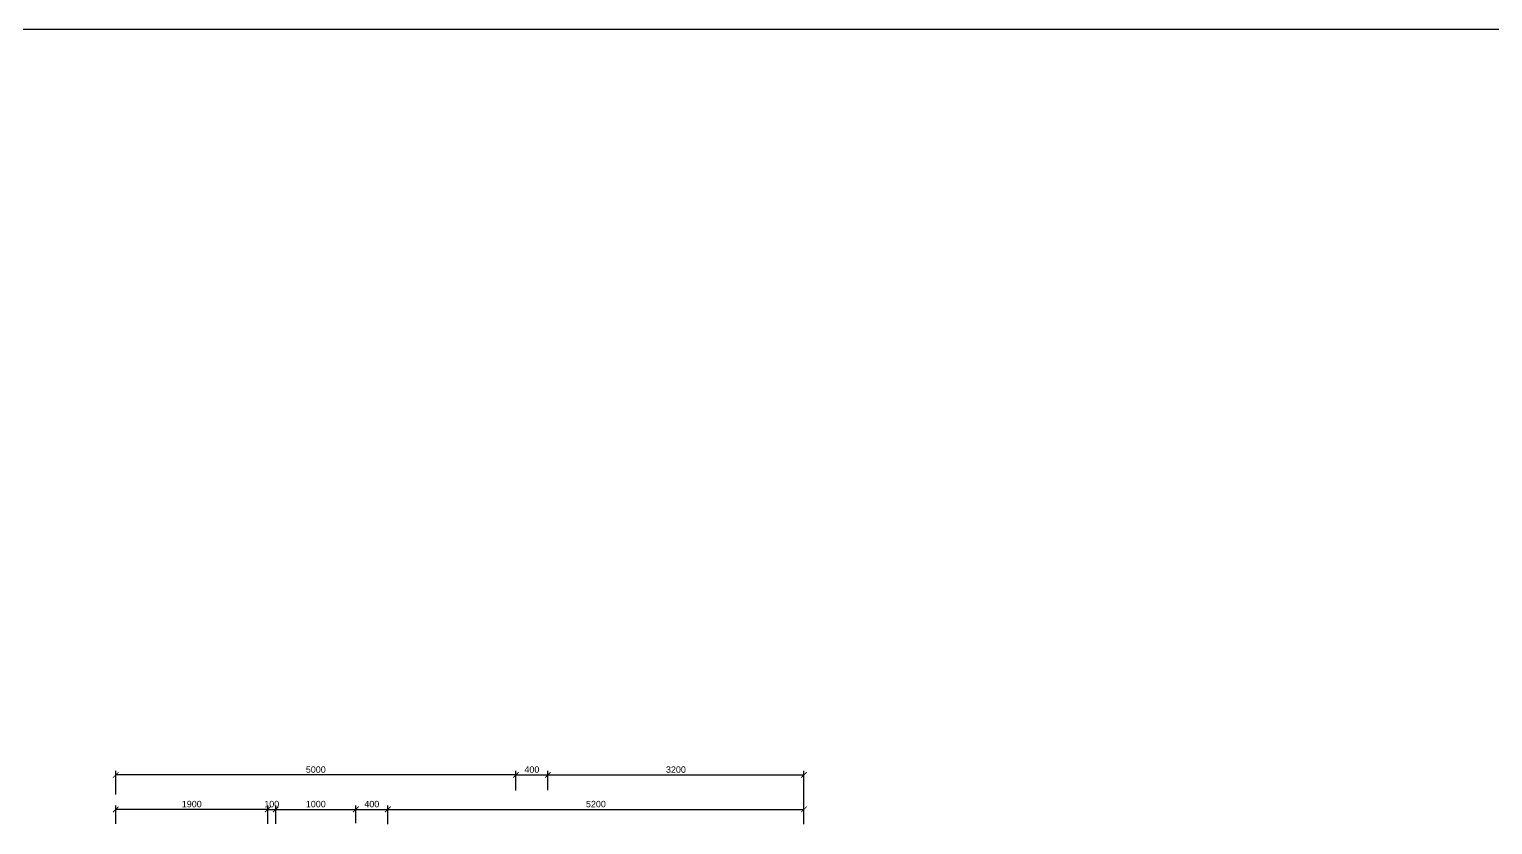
# Model space of a CAD drawing. Header units: metres. Extents: x -98677 to 89321, y -16450 to 242692.
# Drawn here: x -21523 to -3236, y 123345 to 133293 of the extents above; entities that cross this region are included whole.
import ezdxf

# ---------------------------------------------------------------- set-up
doc = ezdxf.new("R2010")
doc.units = ezdxf.units.M
doc.header["$LTSCALE"] = 0.001
doc.layers.add('Méret', color=7, linetype='Continuous')
doc.styles.add('dada', font='arial.ttf', dxfattribs={"height": 80})
doc.dimstyles.new('kicsi folyamatos', dxfattribs={"dimscale": 100, "dimtxt": 1, "dimasz": 0.7, "dimexe": 0.5, "dimexo": 0, "dimgap": 0.25, "dimtad": 1, "dimtxsty": 'dada', "dimblk1": 'ARCHTICK', "dimblk2": 'ARCHTICK', "dimsah": 1, "dimcen": 2.5, "dimadec": 0, "dimazin": 0, "dimtfac": 1, "dimtmove": 0, "dimatfit": 3, "dimldrblk": 'ARCHTICK', "dimfxl": 1, "dimarcsym": 0})

# ---------------------------------------------------------------- blocks, each defined once
blk = doc.blocks.new('_ArchTick')
at = {"color": 0, "linetype": 'ByBlock', "const_width": 0.15}
blk.add_lwpolyline([(-0.5, -0.5), (0.5, 0.5)], dxfattribs=at)
blk = doc.blocks.new('*D156')
at = {"layer": 'Defpoints', "color": 0, "ltscale": 10000}
for p in [(-11843, 123537), (-17043, 123352), (-11843, 123393)]:
    blk.add_point(p, dxfattribs=at)
at = {"layer": 'Méret', "color": 0, "lineweight": -2, "ltscale": 10000}
for p, q in [((-17043, 123352), (-17043, 123587)), ((-17043, 123537), (-11843, 123537)), ((-11843, 123393), (-11843, 123587))]:
    blk.add_line(p, q, dxfattribs=at)
at = {"layer": 'Méret', "color": 0, "lineweight": -2, "ltscale": 10000, "xscale": 70, "yscale": 70, "zscale": 70, "rotation": 180}
blk.add_blockref('_ArchTick', (-17043, 123537), dxfattribs=at)
at = {"layer": 'Méret', "color": 0, "lineweight": -2, "ltscale": 10000, "xscale": 70, "yscale": 70, "zscale": 70}
blk.add_blockref('_ArchTick', (-11843, 123537), dxfattribs=at)
at = {"layer": 'Méret', "color": 0, "ltscale": 10000, "insert": (-14443, 123603), "char_height": 80, "attachment_point": 5, "style": 'dada'}
blk.add_mtext('5200', dxfattribs=at)
blk = doc.blocks.new('*D158')
at = {"layer": 'Defpoints', "color": 0, "ltscale": 10000}
for p in [(-17443, 123537), (-18443, 123358), (-17443, 123364)]:
    blk.add_point(p, dxfattribs=at)
at = {"layer": 'Méret', "color": 0, "lineweight": -2, "ltscale": 10000}
for p, q in [((-18443, 123358), (-18443, 123587)), ((-18443, 123537), (-17443, 123537)), ((-17443, 123364), (-17443, 123587))]:
    blk.add_line(p, q, dxfattribs=at)
at = {"layer": 'Méret', "color": 0, "lineweight": -2, "ltscale": 10000, "xscale": 70, "yscale": 70, "zscale": 70, "rotation": 180}
blk.add_blockref('_ArchTick', (-18443, 123537), dxfattribs=at)
at = {"layer": 'Méret', "color": 0, "lineweight": -2, "ltscale": 10000, "xscale": 70, "yscale": 70, "zscale": 70}
blk.add_blockref('_ArchTick', (-17443, 123537), dxfattribs=at)
at = {"layer": 'Méret', "color": 0, "ltscale": 10000, "insert": (-17943, 123603), "char_height": 80, "attachment_point": 5, "style": 'dada'}
blk.add_mtext('1000', dxfattribs=at)
blk = doc.blocks.new('*D162')
at = {"layer": 'Defpoints', "color": 0, "ltscale": 10000}
for p in [(-20443, 123968), (-20443, 123724), (-15443, 123774)]:
    blk.add_point(p, dxfattribs=at)
at = {"layer": 'Méret', "color": 0, "lineweight": -2, "ltscale": 10000}
for p, q in [((-20443, 123724), (-20443, 124018)), ((-15443, 123774), (-15443, 124018)), ((-15443, 123968), (-20443, 123968))]:
    blk.add_line(p, q, dxfattribs=at)
at = {"layer": 'Méret', "color": 0, "lineweight": -2, "ltscale": 10000, "xscale": 70, "yscale": 70, "zscale": 70, "rotation": 180}
blk.add_blockref('_ArchTick', (-20443, 123968), dxfattribs=at)
at = {"layer": 'Méret', "color": 0, "lineweight": -2, "ltscale": 10000, "xscale": 70, "yscale": 70, "zscale": 70}
blk.add_blockref('_ArchTick', (-15443, 123968), dxfattribs=at)
at = {"layer": 'Méret', "color": 0, "ltscale": 10000, "insert": (-17943, 124034), "char_height": 80, "attachment_point": 5, "style": 'dada'}
blk.add_mtext('5000', dxfattribs=at)
blk = doc.blocks.new('*D163')
at = {"layer": 'Defpoints', "color": 0, "ltscale": 10000}
for p in [(-15043, 123968), (-15443, 123774), (-15043, 123776)]:
    blk.add_point(p, dxfattribs=at)
at = {"layer": 'Méret', "color": 0, "lineweight": -2, "ltscale": 10000}
for p, q in [((-15443, 123774), (-15443, 124018)), ((-15043, 123776), (-15043, 124018)), ((-15443, 123968), (-15043, 123968))]:
    blk.add_line(p, q, dxfattribs=at)
at = {"layer": 'Méret', "color": 0, "lineweight": -2, "ltscale": 10000, "xscale": 70, "yscale": 70, "zscale": 70, "rotation": 180}
blk.add_blockref('_ArchTick', (-15443, 123968), dxfattribs=at)
at = {"layer": 'Méret', "color": 0, "lineweight": -2, "ltscale": 10000, "xscale": 70, "yscale": 70, "zscale": 70}
blk.add_blockref('_ArchTick', (-15043, 123968), dxfattribs=at)
at = {"layer": 'Méret', "color": 0, "ltscale": 10000, "insert": (-15243, 124034), "char_height": 80, "attachment_point": 5, "style": 'dada'}
blk.add_mtext('400', dxfattribs=at)
blk = doc.blocks.new('*D164')
at = {"layer": 'Defpoints', "color": 0, "ltscale": 10000}
for p in [(-11843, 123968), (-15043, 123776), (-11843, 123351)]:
    blk.add_point(p, dxfattribs=at)
at = {"layer": 'Méret', "color": 0, "lineweight": -2, "ltscale": 10000}
for p, q in [((-15043, 123776), (-15043, 124018)), ((-11843, 123351), (-11843, 124018)), ((-15043, 123968), (-11843, 123968))]:
    blk.add_line(p, q, dxfattribs=at)
at = {"layer": 'Méret', "color": 0, "lineweight": -2, "ltscale": 10000, "xscale": 70, "yscale": 70, "zscale": 70, "rotation": 180}
blk.add_blockref('_ArchTick', (-15043, 123968), dxfattribs=at)
at = {"layer": 'Méret', "color": 0, "lineweight": -2, "ltscale": 10000, "xscale": 70, "yscale": 70, "zscale": 70}
blk.add_blockref('_ArchTick', (-11843, 123968), dxfattribs=at)
at = {"layer": 'Méret', "color": 0, "ltscale": 10000, "insert": (-13443, 124034), "char_height": 80, "attachment_point": 5, "style": 'dada'}
blk.add_mtext('3200', dxfattribs=at)
blk = doc.blocks.new('*D169')
at = {"layer": 'Defpoints', "color": 0, "ltscale": 10000}
for p in [(-17043, 123537), (-17443, 123364), (-17043, 123352)]:
    blk.add_point(p, dxfattribs=at)
at = {"layer": 'Méret', "color": 0, "lineweight": -2, "ltscale": 10000}
for p, q in [((-17443, 123364), (-17443, 123587)), ((-17443, 123537), (-17043, 123537)), ((-17043, 123352), (-17043, 123587))]:
    blk.add_line(p, q, dxfattribs=at)
at = {"layer": 'Méret', "color": 0, "lineweight": -2, "ltscale": 10000, "xscale": 70, "yscale": 70, "zscale": 70, "rotation": 180}
blk.add_blockref('_ArchTick', (-17443, 123537), dxfattribs=at)
at = {"layer": 'Méret', "color": 0, "lineweight": -2, "ltscale": 10000, "xscale": 70, "yscale": 70, "zscale": 70}
blk.add_blockref('_ArchTick', (-17043, 123537), dxfattribs=at)
at = {"layer": 'Méret', "color": 0, "ltscale": 10000, "insert": (-17243, 123603), "char_height": 80, "attachment_point": 5, "style": 'dada'}
blk.add_mtext('400', dxfattribs=at)
blk = doc.blocks.new('*D170')
at = {"layer": 'Defpoints', "color": 0, "ltscale": 10000}
for p in [(-18443, 123537), (-18543, 123358), (-18443, 123358)]:
    blk.add_point(p, dxfattribs=at)
at = {"layer": 'Méret', "color": 0, "lineweight": -2, "ltscale": 10000}
for p, q in [((-18543, 123358), (-18543, 123587)), ((-18543, 123537), (-18443, 123537)), ((-18443, 123358), (-18443, 123587))]:
    blk.add_line(p, q, dxfattribs=at)
at = {"layer": 'Méret', "color": 0, "lineweight": -2, "ltscale": 10000, "xscale": 70, "yscale": 70, "zscale": 70, "rotation": 180}
blk.add_blockref('_ArchTick', (-18543, 123537), dxfattribs=at)
at = {"layer": 'Méret', "color": 0, "lineweight": -2, "ltscale": 10000, "xscale": 70, "yscale": 70, "zscale": 70}
blk.add_blockref('_ArchTick', (-18443, 123537), dxfattribs=at)
at = {"layer": 'Méret', "color": 0, "ltscale": 10000, "insert": (-18493, 123603), "char_height": 80, "attachment_point": 5, "style": 'dada'}
blk.add_mtext('100', dxfattribs=at)
blk = doc.blocks.new('*D171')
at = {"layer": 'Defpoints', "color": 0, "ltscale": 10000}
for p in [(-20443, 123537), (-20443, 123358), (-18543, 123358)]:
    blk.add_point(p, dxfattribs=at)
at = {"layer": 'Méret', "color": 0, "lineweight": -2, "ltscale": 10000}
for p, q in [((-20443, 123358), (-20443, 123587)), ((-18543, 123537), (-20443, 123537)), ((-18543, 123358), (-18543, 123587))]:
    blk.add_line(p, q, dxfattribs=at)
at = {"layer": 'Méret', "color": 0, "lineweight": -2, "ltscale": 10000, "xscale": 70, "yscale": 70, "zscale": 70, "rotation": 180}
blk.add_blockref('_ArchTick', (-20443, 123537), dxfattribs=at)
at = {"layer": 'Méret', "color": 0, "lineweight": -2, "ltscale": 10000, "xscale": 70, "yscale": 70, "zscale": 70}
blk.add_blockref('_ArchTick', (-18543, 123537), dxfattribs=at)
at = {"layer": 'Méret', "color": 0, "ltscale": 10000, "insert": (-19493, 123603), "char_height": 80, "attachment_point": 5, "style": 'dada'}
blk.add_mtext('1900', dxfattribs=at)

msp = doc.modelspace()

# ---------------------------------------------------------------- linework, layer by layer
at = {"ltscale": 10000}
msp.add_lwpolyline([(-49749.309, 133293.394), (15050.315, 133293.394), (15050.315, 105471.333), (-49749.309, 105471.333)], close=True, dxfattribs=at)

# ---------------------------------------------------------------- dimensions: what is measured, and where the dimension line sits
at = {"layer": 'Méret', "ltscale": 10000}
for base, p1, p2, picture, middle in [((-20443.107, 123968.076), (-15443.107, 123774.4), (-20443.107, 123724.444), '*D162', (-17943.107, 124033.922)), ((-15043.107, 123968.076), (-15443.107, 123774.4), (-15043.107, 123776.379), '*D163', (-15243.107, 124033.922)), ((-11843.107, 123968.076), (-15043.107, 123776.379), (-11843.107, 123350.717), '*D164', (-13443.107, 124033.949)), ((-20443.107, 123537.131), (-18543.107, 123358.276), (-20443.107, 123358.276), '*D171', (-19493.107, 123602.977)), ((-17443.107, 123537.131), (-18443.107, 123358.276), (-17443.107, 123364.188), '*D158', (-17943.107, 123602.977)), ((-17043.107, 123537.131), (-17443.107, 123364.188), (-17043.107, 123352.364), '*D169', (-17243.107, 123602.977)), ((-11843.107, 123537.131), (-17043.107, 123352.364), (-11843.107, 123393.251), '*D156', (-14443.107, 123602.977))]:
    dim = msp.add_linear_dim(base=base, p1=p1, p2=p2, dimstyle='kicsi folyamatos', dxfattribs=at)
    dim.commit()
    dim.dimension.update_dxf_attribs({"geometry": picture, "text_midpoint": middle})
dim = msp.add_linear_dim(base=(-18443.107, 123537.131), p1=(-18543.107, 123358.276), p2=(-18443.107, 123358.276), dimstyle='kicsi folyamatos', dxfattribs=at)
dim.commit()
dim.dimension.update_dxf_attribs({"geometry": '*D170', "text_midpoint": (-18493.107, 123537.131), "dimtype": 160})

doc.saveas('drawing.dxf')
